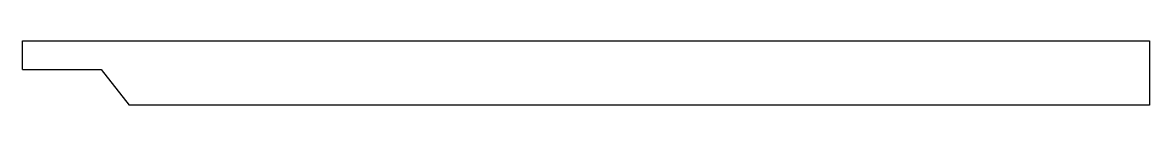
# Model space of a CAD drawing. Extents: x 2968 to 4538, y 1597 to 1687.
import ezdxf

# ---------------------------------------------------------------- set-up
doc = ezdxf.new("R2010")
doc.units = 0
doc.layers.get('0').update_dxf_attribs({"linetype": 'CONTINUOUS'})

msp = doc.modelspace()

# ---------------------------------------------------------------- linework, layer by layer
for p, q in [((2967.8, 1647), (2967.8, 1687)), ((2967.8, 1687), (4537.8, 1687)), ((4537.8, 1687), (4537.8, 1597)), ((2967.8, 1647), (3077.5, 1647)), ((3077.5, 1647), (3116.6, 1597)), ((4537.8, 1597), (3116.6, 1597))]:
    msp.add_line(p, q)

doc.saveas('drawing.dxf')
